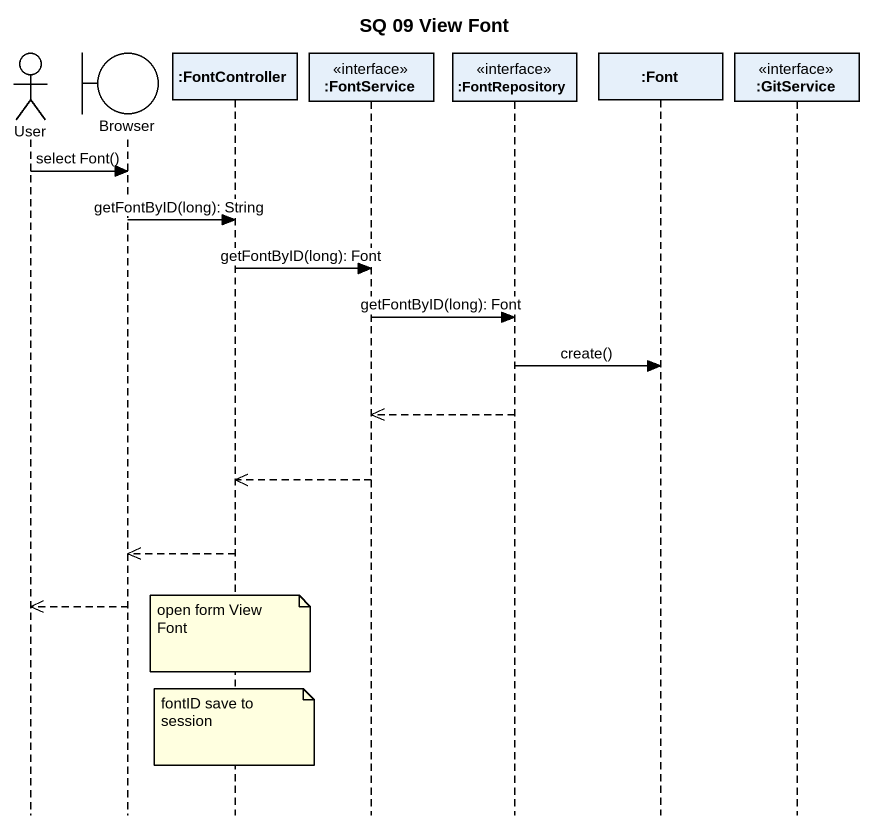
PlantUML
@startuml
title SQ 09 View Font
hide footbox
actor User
boundary Browser
participant ":FontController" as FontController
participant ":FontService" as FontService <<interface>>
participant ":FontRepository" as FontRepository <<interface>>
participant ":Font" as Font
participant ":GitService" as GitService <<interface>>

User -> Browser : select Font()
Browser -> FontController : getFontByID(long): String
FontController -> FontService : getFontByID(long): Font
FontService -> FontRepository : getFontByID(long): Font
FontRepository -> Font : create()
FontRepository -->> FontService
FontService -->> FontController
FontController -->> Browser
Browser -->> User
note over FontController : open form View Font
note over FontController : fontID save to session
@enduml
